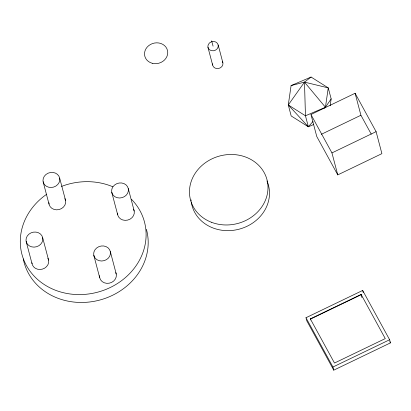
<?xml version="1.0" encoding="UTF-8"?>
<svg xmlns="http://www.w3.org/2000/svg" width="411" height="411" viewBox="0 0 411 411"><rect width="100%" height="100%" fill="white"/><g stroke="black" fill="none" stroke-linecap="round" stroke-linejoin="round"><path stroke-width="0.62" d="M313.65 124.528L308.358 126.788L291.183 115.948L288.281 104.954L291.091 85.575L311.076 77.047L328.25 87.887L331.158 98.881L330.156 105.755M324.608 108.216L325.44 107.261L328.25 87.887L304.489 82.123L291.091 85.575M311.076 77.047L304.489 82.123L288.281 104.954L305.455 115.794L325.44 107.261L331.158 98.881M288.281 104.954L308.358 126.788L312.941 121.548M310.952 114.515L355.104 93.271L376.101 131.664L381.906 153.647L337.76 174.891L316.763 136.498L310.952 114.515L331.949 152.907L337.76 174.891M321.351 134.294L360.915 115.255L355.104 93.271M331.949 152.907L376.101 131.664M305.974 317.729L362.666 290.449L389.623 339.743L390.45 342.882L333.763 370.162L306.806 320.863L305.974 317.729L332.931 367.023L333.763 370.162M310.331 318.874L361.115 294.435L385.266 338.597L334.482 363.036L310.331 318.874L310.608 319.922M310.274 319.193L361.757 294.42M332.931 367.023L389.623 339.743M325.44 107.261L304.489 82.123L305.455 115.794L308.358 126.788M360.915 115.255L371.261 134.171M389.839 341.762L390.45 342.882M362.666 290.449L363.216 292.54M361.115 294.435L361.947 297.574M218.19 45.025A5.245 4.634 -14.8 0 1 211.321 50.645A5.245 4.634 -14.8 0 1 209.687 42.785A5.245 4.634 -14.8 0 1 218.19 45.025L222.88 62.796M211.66 40.838L213.062 46.155M207.94 47.28L212.636 65.051M128.294 188.639A8.477 7.485 -14.8 0 1 117.202 197.717A8.477 7.485 -14.8 0 1 114.561 185.022A8.477 7.485 -14.8 0 1 128.294 188.639L134.202 210.987M111.741 192.281L117.649 214.634M110.343 251.64A8.477 7.485 -14.8 0 1 99.246 260.718A8.477 7.485 -14.8 0 1 96.611 248.023A8.477 7.485 -14.8 0 1 110.343 251.64L116.246 273.988M93.79 255.282L99.693 277.636M59.667 178.112A8.477 7.485 -14.8 0 1 48.57 187.195A8.477 7.485 -14.8 0 1 45.934 174.5A8.477 7.485 -14.8 0 1 59.667 178.112L65.575 200.465M43.114 181.754L49.022 204.108M42.682 237.758A8.477 7.485 -14.8 0 1 31.585 246.836A8.477 7.485 -14.8 0 1 28.95 234.142A8.477 7.485 -14.8 0 1 42.682 237.758L48.59 260.106M26.129 241.401L32.037 263.754M222.464 61.66A5.245 4.634 -14.8 0 1 218.703 68.462A5.245 4.634 -14.8 0 1 212.564 63.839M64.897 198.631A8.477 7.485 -14.8 0 1 59.086 209.553A8.477 7.485 -14.8 0 1 48.883 202.644M131.566 199.412A63.371 55.953 -14.8 0 1 122.288 280.127A63.371 55.953 -14.8 0 1 33.003 274.877A63.371 55.953 -14.8 0 1 46.458 194.408M61.527 186.414A63.371 55.953 -14.8 0 1 112.784 186.753M115.789 272.591A8.477 7.485 -14.8 0 1 109.223 283.194A8.477 7.485 -14.8 0 1 99.585 275.673M47.912 258.272A8.477 7.485 -14.8 0 1 42.374 269.128A8.477 7.485 -14.8 0 1 31.909 262.778M133.524 209.153A8.477 7.485 -14.8 0 1 127.718 220.075A8.477 7.485 -14.8 0 1 117.51 213.165M146.419 229.328A63.371 55.953 -14.8 0 1 98.044 300.487A63.371 55.953 -14.8 0 1 23.278 258.976M266.96 180.932A39.554 34.925 -14.8 0 1 239.875 228.978A39.554 34.925 -14.8 0 1 191.315 202.284M191.156 201.071A39.554 34.925 -14.8 0 1 191.043 199.864M152.229 63.273A11.703 10.337 -14.8 0 0 167.549 50.733A11.703 10.337 -14.8 0 0 148.587 45.744A11.703 10.337 -14.8 0 0 152.229 63.273M211.352 222.238A39.554 34.925 -14.8 0 0 267.921 185.274A39.554 34.925 -14.8 0 0 206.923 161.677A39.554 34.925 -14.8 0 0 211.352 222.238"/></g></svg>
